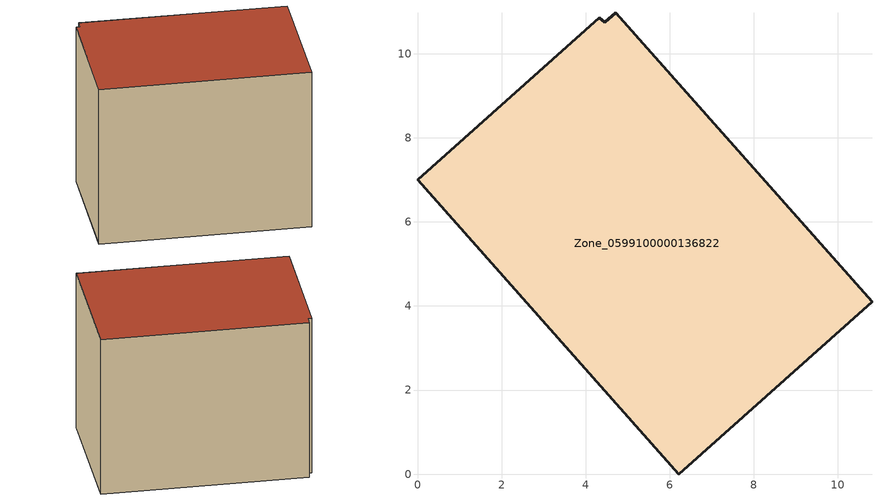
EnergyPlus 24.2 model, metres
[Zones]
Zone_0599100000136822
 floor ground (C_G): 4.45,10.75 4.71,10.97 10.81,4.1 6.22,0 0,7 4.33,10.86 z0
 wall outside (C_F): 6.22,0 10.81,4.1 4.71,10.97 4.45,10.75 4.33,10.86 0,7 6.22,0 z0:7.59
 roof outside (C_R): 4.71,10.97 4.45,10.75 4.33,10.86 0,7 6.22,0 10.81,4.1 z7.59
[BUILDING]
Pand.0599100000136822: North Axis=0; Terrain=City; Loads Convergence Tolerance Value=0.04; Temperature Convergence Tolerance Value=0.4; Solar Distribution=FullExterior; Maximum Number of Warmup Days=25; Minimum Number of Warmup Days=1
[Site:Location]
Rotterdam.The.Hague.AP_ZH_NLD Design_Conditions: Latitude=51.96; Longitude=4.45; Time Zone=1; Elevation=-4.5
[SITE:GROUNDTEMPERATURE:BUILDINGSURFACE]
18, 18, 18, 18, 18, 18, 18, 18, 18, 18, 18, 18
[MATERIAL] Thermal Absorptance=0.9; Solar Absorptance=0.7; Visible Absorptance=0.7
Name | Roughness | Thickness | Conductivity | Density | Specific Heat
G.TI.1965-1974 | MediumSmooth | 0.15 | 0.882353 | 540 | 1210
F.TI.1965-1974 | Rough | 0.3 | 0.697674 | 1920 | 840
R.TI.1965-1974 | MediumRough | 0.2 | 0.232558 | 1500 | 1000
[CONSTRUCTION]
C_G: G.TI.1965-1974
C_F: F.TI.1965-1974
C_R: R.TI.1965-1974
[ZONE]
Zone_0599100000136822: Type=1; Multiplier=1; Ceiling Height=Autocalculate; Volume=Autocalculate; Floor Area=autocalculate; Part of Total Floor Area=Yes
[ZONEINFILTRATION:DESIGNFLOWRATE]
Infil_Zone_0599100000136822: Zone or ZoneList or Space or SpaceList=Zone_0599100000136822; Schedule=AlwaysOn; Design Flow Rate Calculation Method=Flow/Area; Flow Rate per Floor Area=0.003; Constant Term Coefficient=1; Temperature Term Coefficient=0; Velocity Term Coefficient=0; Velocity Squared Term Coefficient=0
[HVACTEMPLATE:ZONE:IDEALLOADSAIRSYSTEM]
Zone_0599100000136822: Maximum Heating Supply Air Temperature=50; Minimum Cooling Supply Air Temperature=13; Maximum Heating Supply Air Humidity Ratio=0.0156; Minimum Cooling Supply Air Humidity Ratio=0.0077; Heating Limit=NoLimit; Cooling Limit=NoLimit; Dehumidification Control Type=ConstantSensibleHeatRatio; Cooling Sensible Heat Ratio=0.7; Dehumidification Setpoint=60; Humidification Control Type=None; Humidification Setpoint=30; Outdoor Air Method=None; Outdoor Air Flow Rate per Person=0.00944; Outdoor Air Flow Rate per Zone Floor Area=0; Outdoor Air Flow Rate per Zone=0; Demand Controlled Ventilation Type=None; Outdoor Air Economizer Type=NoEconomizer; Heat Recovery Type=None; Sensible Heat Recovery Effectiveness=0.7; Latent Heat Recovery Effectiveness=0.65
[ZONECONTROL:THERMOSTAT]
ThermostatControl_Zone_0599100000136822: Zone or ZoneList=Zone_0599100000136822; Control Type Schedule=DualSetpointControlType; Control 1=Thermostat_Zone_0599100000136822; Temperature Difference Between Cutout And Setpoint=0
[THERMOSTATSETPOINT:DUALSETPOINT]
Thermostat_Zone_0599100000136822: Heating Setpoint Temperature Schedule=HeatingSetpoint_Zone_0599100000136822; Cooling Setpoint Temperature Schedule=CoolingSetpoint_Zone_0599100000136822
[SCHEDULE:COMPACT]
HeatingSetpoint_Zone_0599100000136822: Through: 12/31, For: AllDays, Until: 24:00, 21
CoolingSetpoint_Zone_0599100000136822: Through: 12/31, For: AllDays, Until: 24:00, 24
DualSetpointControlType: Through: 12/31, For: AllDays, Until: 24:00, 4
AlwaysOn: Through: 12/31, For: AllDays, Until: 24:00, 1
